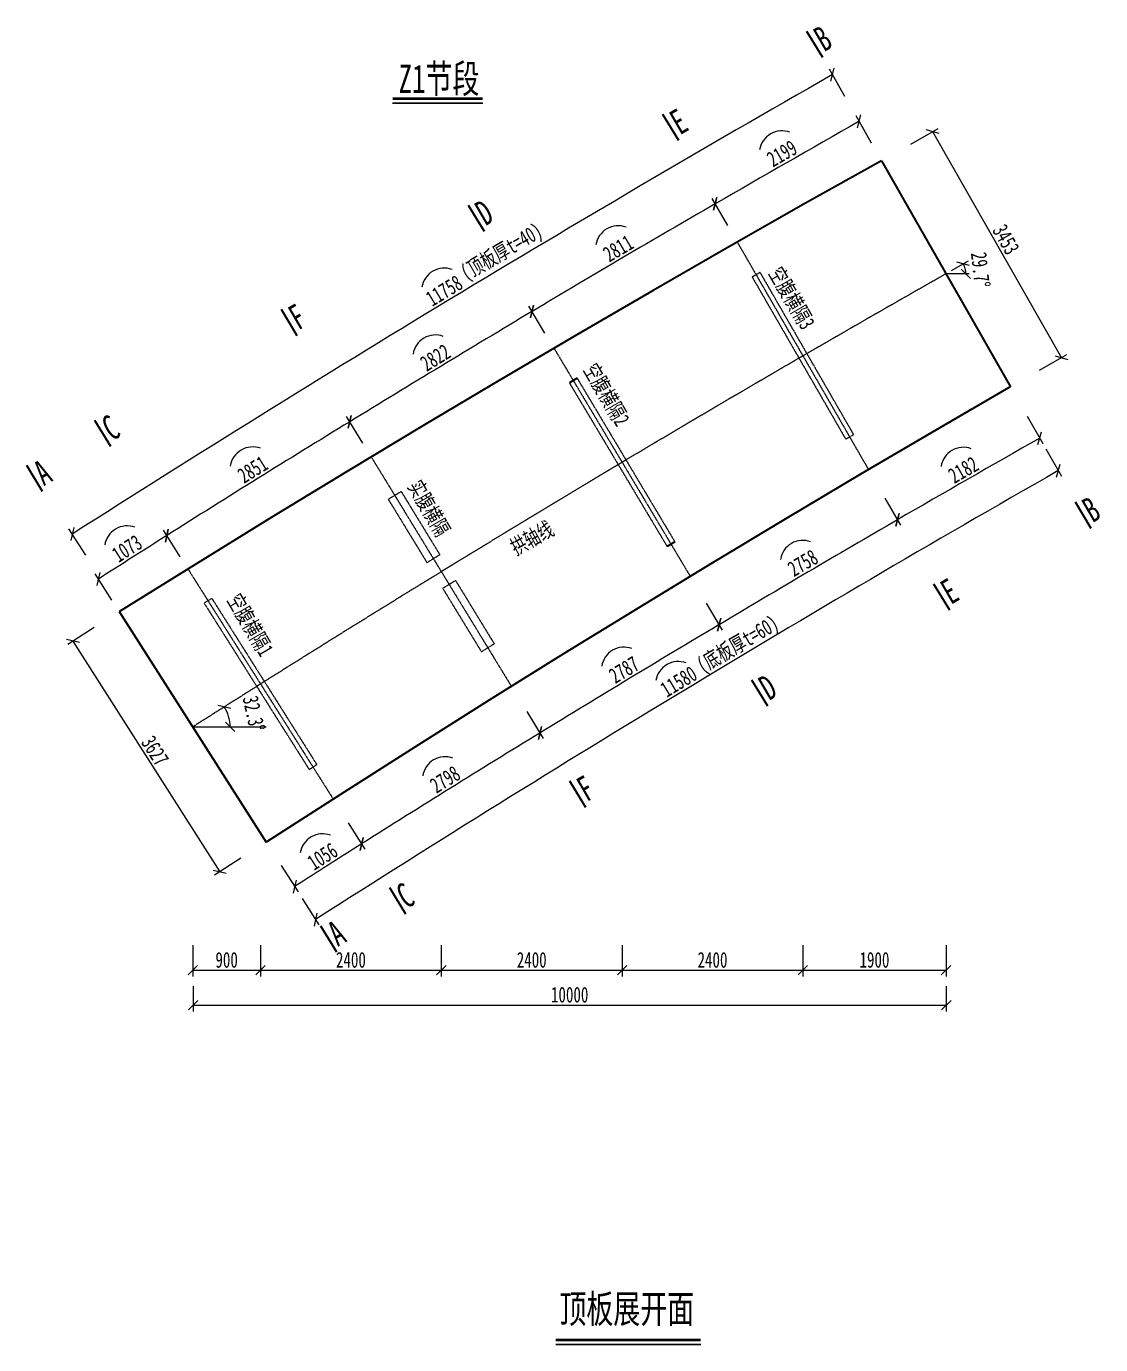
# Model space of a CAD drawing. Header units: millimetres. Extents: x -450182 to -147179, y 306993 to 695793.
# Drawn here: x -208529 to -194267, y 349869 to 367357 of the extents above; entities that cross this region are included whole.
import ezdxf
from ezdxf.enums import TextEntityAlignment as Align

# ---------------------------------------------------------------- set-up
doc = ezdxf.new("R2010")
doc.units = ezdxf.units.MM
doc.header["$PDMODE"] = 34
doc.linetypes.add('CENTER2', pattern=[28.575, 19.05, -3.175, 3.175, -3.175])
doc.linetypes.add('DASHED', pattern=[0.75, 0.5, -0.25])
doc.layers.get('Defpoints').update_dxf_attribs({"color": 8})
for name, color, linetype, lineweight in [('中心线', 4, 'CENTER2', 15), ('标注', 4, 'Continuous', 13), ('标注线及字体', 2, 'Continuous', 15), ('桥 构造粗实', 1, 'Continuous', 30), ('细实线', 4, 'Continuous', 15), ('虚线', 4, 'DASHED', 15)]:
    doc.layers.add(name, color=color, linetype=linetype, lineweight=lineweight)
doc.styles.add('111', font='仿宋_GB2312.ttf', dxfattribs={"width": 0.7})
doc.styles.add('仿宋字', font='仿宋_GB2312.ttf', dxfattribs={"width": 0.7})
doc.dimstyles.new('200', dxfattribs={"dimscale": 0, "dimtxt": 2.5, "dimasz": 1.5, "dimexe": 1, "dimexo": 1, "dimgap": 0.4, "dimtad": 1, "dimdec": 0, "dimdsep": 46, "dimtxsty": '111', "dimblk": 'OBLIQUE', "dimcen": 0, "dimclrd": 256, "dimclre": 256, "dimclrt": 256, "dimadec": 1, "dimazin": 2, "dimtfac": 1, "dimtdec": 0, "dimtmove": 2, "dimatfit": 3, "dimfxl": 4, "dimfxlon": 1, "dimtolj": 1, "dimlwd": -1, "dimlwe": -1, "dimarcsym": 0})

# ---------------------------------------------------------------- blocks, each defined once
blk = doc.blocks.new('_Oblique')
at = {"color": 0, "linetype": 'ByBlock', "lineweight": -2}
blk.add_line((-0.5, -0.5), (0.5, 0.5), dxfattribs=at)
blk = doc.blocks.new('*D2')
at = {"layer": 'Defpoints', "color": 0, "transparency": 16777216}
for p in [(-197175, 365575), (-194787, 362962), (-195465, 362576)]:
    blk.add_point(p, dxfattribs=at)
at = {"layer": '细实线', "transparency": 16777216}
for p, q in [((-196787, 365796), (-196426, 366003)), ((-196498, 365961), (-194787, 362962)), ((-195077, 362797), (-194715, 363004))]:
    blk.add_line(p, q, dxfattribs=at)
at = {"layer": '细实线', "transparency": 16777216, "xscale": 124.9999999999998, "yscale": 124.9999999999998, "zscale": 124.9999999999998}
for p, rotation in [((-196498, 365961), 119.6981168062344), ((-194787, 362962), 299.6981168062345)]:
    blk.add_blockref('_Oblique', p, dxfattribs=dict(at, rotation=rotation))
at = {"layer": '细实线', "transparency": 16777216, "insert": (-195523, 364530), "char_height": 208.3, "attachment_point": 5, "rotation": 299.6981, "style": '111'}
blk.add_mtext('\\A1;3453', dxfattribs=at)
blk = doc.blocks.new('*D3')
at = {"layer": 'Defpoints', "color": 0, "transparency": 16777216}
for p in [(-207293, 359596), (-205344, 356536), (-205961, 356143)]:
    blk.add_point(p, dxfattribs=at)
at = {"layer": '细实线', "transparency": 16777216}
for p, q in [((-207629, 359381), (-207980, 359158)), ((-207910, 359202), (-205961, 356143)), ((-205680, 356322), (-206032, 356098))]:
    blk.add_line(p, q, dxfattribs=at)
at = {"layer": '细实线', "transparency": 16777216, "xscale": 124.9999999999998, "yscale": 124.9999999999998, "zscale": 124.9999999999998}
for p, rotation in [((-207910, 359202), 122.4945633641406), ((-205961, 356143), 302.4945633641406)]:
    blk.add_blockref('_Oblique', p, dxfattribs=dict(at, rotation=rotation))
at = {"layer": '细实线', "transparency": 16777216, "insert": (-206820, 357746), "char_height": 208.3, "attachment_point": 5, "rotation": 302.4946, "style": '111'}
blk.add_mtext('\\A1;3627', dxfattribs=at)
blk = doc.blocks.new('*D4')
at = {"layer": 'Defpoints', "color": 0, "transparency": 16777216}
for p in [(-197458, 366071), (-201225, 364741), (-195748, 363072), (-207579, 360089), (-205627, 357032)]:
    blk.add_point(p, dxfattribs=at)
at = {"layer": '细实线', "transparency": 16777216}
for p, q in [((-197662, 366427), (-197868, 366789)), ((-207740, 360340), (-207964, 360691))]:
    blk.add_line(p, q, dxfattribs=at)
blk.add_arc((-81049, 161968), 235710, 119.69812, 122.56439, dxfattribs=at)
at = {"layer": '细实线', "transparency": 16777216, "xscale": 124.9999999999998, "yscale": 124.9999999999998, "zscale": 124.9999999999998}
for p, rotation in [((-197827, 366717), 29.69811680623564), ((-207919, 360621), 212.5643900743061)]:
    blk.add_blockref('_Oblique', p, dxfattribs=dict(at, rotation=rotation))
at = {"layer": '细实线', "transparency": 16777216, "insert": (-202982, 363850), "char_height": 208.3, "attachment_point": 5, "rotation": 31.1313, "style": '111'}
blk.add_mtext('\\A1;11758', dxfattribs=at)
blk = doc.blocks.new('*D5')
at = {"layer": 'Defpoints', "color": 0, "transparency": 16777216}
for p in [(-205320, 358696), (-205859, 358246), (-206320, 358065), (-206320, 358065), (-196320, 358065)]:
    blk.add_point(p, dxfattribs=at)
at = {"layer": '细实线', "transparency": 16777216}
blk.add_arc((-206320, 358065), 496, 0, 32.2856, dxfattribs=at)
at = {"layer": '细实线', "transparency": 16777216, "xscale": 124.9999999999998, "yscale": 124.9999999999998, "zscale": 124.9999999999998}
for p, rotation in [((-205901, 358329), 122.2855501800597), ((-205824, 358065), 270.0000000000001)]:
    blk.add_blockref('_Oblique', p, dxfattribs=dict(at, rotation=rotation))
at = {"layer": '细实线', "transparency": 16777216, "insert": (-205509, 358240), "char_height": 208.3, "attachment_point": 5, "rotation": 282.233, "style": '111'}
blk.add_mtext('\\A1;32.3°', dxfattribs=at)
blk = doc.blocks.new('*D6')
at = {"layer": 'Defpoints', "color": 0, "transparency": 16777216}
for p in [(-206320, 358203), (-205420, 358203), (-205420, 354835)]:
    blk.add_point(p, dxfattribs=at)
at = {"layer": '细实线', "transparency": 16777216}
for p, q in [((-206320, 355168), (-206320, 354751)), ((-205420, 355168), (-205420, 354751)), ((-206320, 354835), (-205420, 354835))]:
    blk.add_line(p, q, dxfattribs=at)
at = {"layer": '细实线', "transparency": 16777216, "xscale": 124.9999999999998, "yscale": 124.9999999999998, "zscale": 124.9999999999998, "rotation": 180}
blk.add_blockref('_Oblique', (-206320, 354835), dxfattribs=at)
at = {"layer": '细实线', "transparency": 16777216, "xscale": 124.9999999999998, "yscale": 124.9999999999998, "zscale": 124.9999999999998}
blk.add_blockref('_Oblique', (-205420, 354835), dxfattribs=at)
at = {"layer": '细实线', "transparency": 16777216, "insert": (-205870, 354972), "char_height": 208.3, "attachment_point": 5, "style": '111'}
blk.add_mtext('\\A1;900', dxfattribs=at)
blk = doc.blocks.new('*D7')
at = {"layer": 'Defpoints', "color": 0, "transparency": 16777216}
for p in [(-205420, 358203), (-203020, 358203), (-203020, 354835)]:
    blk.add_point(p, dxfattribs=at)
at = {"layer": '细实线', "transparency": 16777216}
for p, q in [((-205420, 355168), (-205420, 354751)), ((-203020, 355168), (-203020, 354751)), ((-205420, 354835), (-203020, 354835))]:
    blk.add_line(p, q, dxfattribs=at)
at = {"layer": '细实线', "transparency": 16777216, "xscale": 124.9999999999998, "yscale": 124.9999999999998, "zscale": 124.9999999999998, "rotation": 180}
blk.add_blockref('_Oblique', (-205420, 354835), dxfattribs=at)
at = {"layer": '细实线', "transparency": 16777216, "xscale": 124.9999999999998, "yscale": 124.9999999999998, "zscale": 124.9999999999998}
blk.add_blockref('_Oblique', (-203020, 354835), dxfattribs=at)
at = {"layer": '细实线', "transparency": 16777216, "insert": (-204220, 354972), "char_height": 208.3, "attachment_point": 5, "style": '111'}
blk.add_mtext('\\A1;2400', dxfattribs=at)
blk = doc.blocks.new('*D8')
at = {"layer": 'Defpoints', "color": 0, "transparency": 16777216}
for p in [(-203020, 358065), (-200620, 358065), (-200620, 354835)]:
    blk.add_point(p, dxfattribs=at)
at = {"layer": '细实线', "transparency": 16777216}
for p, q in [((-203020, 355168), (-203020, 354751)), ((-200620, 355168), (-200620, 354751)), ((-203020, 354835), (-200620, 354835))]:
    blk.add_line(p, q, dxfattribs=at)
at = {"layer": '细实线', "transparency": 16777216, "xscale": 124.9999999999998, "yscale": 124.9999999999998, "zscale": 124.9999999999998, "rotation": 180}
blk.add_blockref('_Oblique', (-203020, 354835), dxfattribs=at)
at = {"layer": '细实线', "transparency": 16777216, "xscale": 124.9999999999998, "yscale": 124.9999999999998, "zscale": 124.9999999999998}
blk.add_blockref('_Oblique', (-200620, 354835), dxfattribs=at)
at = {"layer": '细实线', "transparency": 16777216, "insert": (-201820, 354972), "char_height": 208.3, "attachment_point": 5, "style": '111'}
blk.add_mtext('\\A1;2400', dxfattribs=at)
blk = doc.blocks.new('*D9')
at = {"layer": 'Defpoints', "color": 0, "transparency": 16777216}
for p in [(-200620, 358065), (-198220, 358065), (-198220, 354835)]:
    blk.add_point(p, dxfattribs=at)
at = {"layer": '细实线', "transparency": 16777216}
for p, q in [((-200620, 355168), (-200620, 354751)), ((-198220, 355168), (-198220, 354751)), ((-200620, 354835), (-198220, 354835))]:
    blk.add_line(p, q, dxfattribs=at)
at = {"layer": '细实线', "transparency": 16777216, "xscale": 124.9999999999998, "yscale": 124.9999999999998, "zscale": 124.9999999999998, "rotation": 180}
blk.add_blockref('_Oblique', (-200620, 354835), dxfattribs=at)
at = {"layer": '细实线', "transparency": 16777216, "xscale": 124.9999999999998, "yscale": 124.9999999999998, "zscale": 124.9999999999998}
blk.add_blockref('_Oblique', (-198220, 354835), dxfattribs=at)
at = {"layer": '细实线', "transparency": 16777216, "insert": (-199420, 354972), "char_height": 208.3, "attachment_point": 5, "style": '111'}
blk.add_mtext('\\A1;2400', dxfattribs=at)
blk = doc.blocks.new('*D10')
at = {"layer": 'Defpoints', "color": 0, "transparency": 16777216}
for p in [(-198220, 358203), (-196320, 358203), (-196320, 354835)]:
    blk.add_point(p, dxfattribs=at)
at = {"layer": '细实线', "transparency": 16777216}
for p, q in [((-198220, 355168), (-198220, 354751)), ((-196320, 355168), (-196320, 354751)), ((-198220, 354835), (-196320, 354835))]:
    blk.add_line(p, q, dxfattribs=at)
at = {"layer": '细实线', "transparency": 16777216, "xscale": 124.9999999999998, "yscale": 124.9999999999998, "zscale": 124.9999999999998, "rotation": 180}
blk.add_blockref('_Oblique', (-198220, 354835), dxfattribs=at)
at = {"layer": '细实线', "transparency": 16777216, "xscale": 124.9999999999998, "yscale": 124.9999999999998, "zscale": 124.9999999999998}
blk.add_blockref('_Oblique', (-196320, 354835), dxfattribs=at)
at = {"layer": '细实线', "transparency": 16777216, "insert": (-197270, 354972), "char_height": 208.3, "attachment_point": 5, "style": '111'}
blk.add_mtext('\\A1;1900', dxfattribs=at)
blk = doc.blocks.new('*D11')
at = {"layer": 'Defpoints', "color": 0, "transparency": 16777216}
for p in [(-203951, 361646), (-206385, 360160), (-202089, 358600), (-202503, 357495), (-204456, 357107)]:
    blk.add_point(p, dxfattribs=at)
at = {"layer": '细实线', "transparency": 16777216}
for p, q in [((-201885, 358266), (-201668, 357911)), ((-204257, 356792), (-204034, 356440))]:
    blk.add_line(p, q, dxfattribs=at)
blk.add_arc((-103340, 197068), 188601, 121.43867, 122.28555, dxfattribs=at)
at = {"layer": '细实线', "transparency": 16777216, "xscale": 124.9999999999998, "yscale": 124.9999999999998, "zscale": 124.9999999999998}
for p, rotation in [((-201711, 357982), 31.43866854618358), ((-204079, 356510), 212.2855501774384)]:
    blk.add_blockref('_Oblique', p, dxfattribs=dict(at, rotation=rotation))
at = {"layer": '细实线', "transparency": 16777216, "insert": (-202970, 357367), "char_height": 208.3, "attachment_point": 5, "rotation": 31.8621, "style": '111'}
blk.add_mtext('\\A1;2798', dxfattribs=at)
blk = doc.blocks.new('*D12')
at = {"layer": 'Defpoints', "color": 0, "transparency": 16777216}
for p in [(-206385, 360160), (-207296, 359593), (-204456, 357107), (-205344, 356536), (-204375, 356323)]:
    blk.add_point(p, dxfattribs=at)
at = {"layer": '细实线', "transparency": 16777216}
for p, q in [((-204257, 356792), (-204034, 356440)), ((-205147, 356227), (-204922, 355876))]:
    blk.add_line(p, q, dxfattribs=at)
blk.add_arc((-88576, 173701), 216241, 122.28555, 122.56439, dxfattribs=at)
at = {"layer": '细实线', "transparency": 16777216, "xscale": 124.9999999999998, "yscale": 124.9999999999998, "zscale": 124.9999999999998}
for p, rotation in [((-204079, 356510), 32.28555017743815), ((-204967, 355946), 212.5643900743061)]:
    blk.add_blockref('_Oblique', p, dxfattribs=dict(at, rotation=rotation))
at = {"layer": '细实线', "transparency": 16777216, "insert": (-204597, 356345), "char_height": 208.3, "attachment_point": 5, "rotation": 32.425, "style": '111'}
blk.add_mtext('\\A1;1056', dxfattribs=at)
blk = doc.blocks.new('*D13')
at = {"layer": 'Defpoints', "color": 0, "transparency": 16777216}
for p in [(-201525, 363088), (-203951, 361646), (-199715, 360060), (-200127, 358943), (-202089, 358600)]:
    blk.add_point(p, dxfattribs=at)
at = {"layer": '细实线', "transparency": 16777216}
for p, q in [((-199504, 359706), (-199290, 359348)), ((-201885, 358266), (-201668, 357911))]:
    blk.add_line(p, q, dxfattribs=at)
blk.add_arc((-56818, 120968), 277795, 120.86542, 121.43867, dxfattribs=at)
at = {"layer": '细实线', "transparency": 16777216, "xscale": 124.9999999999998, "yscale": 124.9999999999998, "zscale": 124.9999999999998}
for p, rotation in [((-199333, 359420), 30.86542485122481), ((-201711, 357982), 211.4386685461837)]:
    blk.add_blockref('_Oblique', p, dxfattribs=dict(at, rotation=rotation))
at = {"layer": '细实线', "transparency": 16777216, "insert": (-200595, 358821), "char_height": 208.3, "attachment_point": 5, "rotation": 31.152, "style": '111'}
blk.add_mtext('\\A1;2787', dxfattribs=at)
blk = doc.blocks.new('*D14')
at = {"layer": 'Defpoints', "color": 0, "transparency": 16777216}
for p in [(-196895, 365083), (-195184, 362084), (-198150, 359533), (-206993, 359114), (-205040, 356057)]:
    blk.add_point(p, dxfattribs=at)
at = {"layer": '细实线', "transparency": 16777216}
for p, q in [((-194995, 361753), (-194789, 361391)), ((-204869, 355789), (-204645, 355438))]:
    blk.add_line(p, q, dxfattribs=at)
blk.add_arc((-80748, 161441), 230269, 119.69812, 122.56439, dxfattribs=at)
at = {"layer": '细实线', "transparency": 16777216, "xscale": 124.9999999999998, "yscale": 124.9999999999998, "zscale": 124.9999999999998}
for p, rotation in [((-194830, 361463), 29.69811680623635), ((-204690, 355508), 212.5643900743073)]:
    blk.add_blockref('_Oblique', p, dxfattribs=dict(at, rotation=rotation))
at = {"layer": '细实线', "transparency": 16777216, "insert": (-199868, 358665), "char_height": 208.3, "attachment_point": 5, "rotation": 31.1313, "style": '111'}
blk.add_mtext('\\A1;11580', dxfattribs=at)
blk = doc.blocks.new('*D15')
at = {"layer": 'Defpoints', "color": 0, "transparency": 16777216}
for p in [(-199091, 364495), (-201525, 363088), (-197349, 361476), (-197757, 360351), (-199715, 360060)]:
    blk.add_point(p, dxfattribs=at)
at = {"layer": '细实线', "transparency": 16777216}
for p, q in [((-197131, 361099), (-196923, 360738)), ((-199504, 359706), (-199290, 359348))]:
    blk.add_line(p, q, dxfattribs=at)
blk.add_arc((-106852, 204684), 180265, 119.99255, 120.86542, dxfattribs=at)
at = {"layer": '细实线', "transparency": 16777216, "xscale": 124.9999999999998, "yscale": 124.9999999999998, "zscale": 124.9999999999998}
for p, rotation in [((-196965, 360811), 29.99254792680744), ((-199333, 359420), 210.8654248512241)]:
    blk.add_blockref('_Oblique', p, dxfattribs=dict(at, rotation=rotation))
at = {"layer": '细实线', "transparency": 16777216, "insert": (-198221, 360238), "char_height": 208.3, "attachment_point": 5, "rotation": 30.429, "style": '111'}
blk.add_mtext('\\A1;2758', dxfattribs=at)
blk = doc.blocks.new('*D16')
at = {"layer": 'Defpoints', "color": 0, "transparency": 16777216}
for p in [(-197175, 365575), (-199091, 364495), (-195465, 362576), (-195706, 361534), (-197349, 361476)]:
    blk.add_point(p, dxfattribs=at)
at = {"layer": '细实线', "transparency": 16777216}
for p, q in [((-195241, 362184), (-195035, 361822)), ((-197131, 361099), (-196923, 360738))]:
    blk.add_line(p, q, dxfattribs=at)
blk.add_arc((14852, -6177), 423730, 119.69812, 119.99255, dxfattribs=at)
at = {"layer": '细实线', "transparency": 16777216, "xscale": 124.9999999999998, "yscale": 124.9999999999998, "zscale": 124.9999999999998}
for p, rotation in [((-195076, 361894), 29.69811680623597), ((-196965, 360811), 209.992547926807)]:
    blk.add_blockref('_Oblique', p, dxfattribs=dict(at, rotation=rotation))
at = {"layer": '细实线', "transparency": 16777216, "insert": (-196090, 361473), "char_height": 208.3, "attachment_point": 5, "rotation": 29.8453, "style": '111'}
blk.add_mtext('\\A1;2182', dxfattribs=at)
blk = doc.blocks.new('*D17')
at = {"layer": 'Defpoints', "color": 0, "transparency": 16777216}
for p in [(-206967, 360410), (-206385, 360160), (-207296, 359593), (-204456, 357107), (-205344, 356536)]:
    blk.add_point(p, dxfattribs=at)
at = {"layer": '细实线', "transparency": 16777216}
for p, q in [((-206486, 360320), (-206709, 360673)), ((-207393, 359744), (-207617, 360095))]:
    blk.add_line(p, q, dxfattribs=at)
blk.add_arc((-88576, 173701), 221081, 122.28555, 122.56439, dxfattribs=at)
at = {"layer": '细实线', "transparency": 16777216, "xscale": 124.9999999999998, "yscale": 124.9999999999998, "zscale": 124.9999999999998}
for p, rotation in [((-206664, 360602), 32.28555017743815), ((-207572, 360025), 212.5643900743061)]:
    blk.add_blockref('_Oblique', p, dxfattribs=dict(at, rotation=rotation))
at = {"layer": '细实线', "transparency": 16777216, "insert": (-207192, 360430), "char_height": 208.3, "attachment_point": 5, "rotation": 32.425, "style": '111'}
blk.add_mtext('\\A1;1073', dxfattribs=at)
blk = doc.blocks.new('*D18')
at = {"layer": 'Defpoints', "color": 0, "transparency": 16777216}
for p in [(-205048, 361612), (-203951, 361646), (-206385, 360160), (-202089, 358600), (-204456, 357107)]:
    blk.add_point(p, dxfattribs=at)
at = {"layer": '细实线', "transparency": 16777216}
for p, q in [((-204062, 361827), (-204279, 362182)), ((-206486, 360320), (-206709, 360673))]:
    blk.add_line(p, q, dxfattribs=at)
blk.add_arc((-103340, 197068), 193441, 121.43867, 122.28555, dxfattribs=at)
at = {"layer": '细实线', "transparency": 16777216, "xscale": 124.9999999999998, "yscale": 124.9999999999998, "zscale": 124.9999999999998}
for p, rotation in [((-204236, 362111), 31.43866854618358), ((-206664, 360602), 212.2855501774384)]:
    blk.add_blockref('_Oblique', p, dxfattribs=dict(at, rotation=rotation))
at = {"layer": '细实线', "transparency": 16777216, "insert": (-205525, 361478), "char_height": 208.3, "attachment_point": 5, "rotation": 31.8621, "style": '111'}
blk.add_mtext('\\A1;2851', dxfattribs=at)
blk = doc.blocks.new('*D19')
at = {"layer": 'Defpoints', "color": 0, "transparency": 16777216}
for p in [(-202624, 363089), (-201525, 363088), (-203951, 361646), (-199715, 360060), (-202089, 358600)]:
    blk.add_point(p, dxfattribs=at)
at = {"layer": '细实线', "transparency": 16777216}
for p, q in [((-201645, 363288), (-201859, 363646)), ((-204062, 361827), (-204279, 362182))]:
    blk.add_line(p, q, dxfattribs=at)
blk.add_arc((-56818, 120968), 282635, 120.86542, 121.43867, dxfattribs=at)
at = {"layer": '细实线', "transparency": 16777216, "xscale": 124.9999999999998, "yscale": 124.9999999999998, "zscale": 124.9999999999998}
for p, rotation in [((-201816, 363574), 30.86542485122481), ((-204236, 362111), 211.4386685461837)]:
    blk.add_blockref('_Oblique', p, dxfattribs=dict(at, rotation=rotation))
at = {"layer": '细实线', "transparency": 16777216, "insert": (-203099, 362963), "char_height": 208.3, "attachment_point": 5, "rotation": 31.152, "style": '111'}
blk.add_mtext('\\A1;2822', dxfattribs=at)
blk = doc.blocks.new('*D20')
at = {"layer": 'Defpoints', "color": 0, "transparency": 16777216}
for p in [(-200197, 364531), (-199091, 364495), (-201525, 363088), (-197353, 361484), (-199720, 360067)]:
    blk.add_point(p, dxfattribs=at)
at = {"layer": '细实线', "transparency": 16777216}
for p, q in [((-199217, 364714), (-199426, 365075)), ((-201645, 363288), (-201859, 363646))]:
    blk.add_line(p, q, dxfattribs=at)
blk.add_arc((-107368, 205548), 184100, 119.98771, 120.86542, dxfattribs=at)
at = {"layer": '细实线', "transparency": 16777216, "xscale": 124.9999999999998, "yscale": 124.9999999999998, "zscale": 124.9999999999998}
for p, rotation in [((-199384, 365002), 29.98771395836831), ((-201816, 363574), 210.8654248512248)]:
    blk.add_blockref('_Oblique', p, dxfattribs=dict(at, rotation=rotation))
at = {"layer": '细实线', "transparency": 16777216, "insert": (-200672, 364412), "char_height": 208.3, "attachment_point": 5, "rotation": 30.4266, "style": '111'}
blk.add_mtext('\\A1;2811', dxfattribs=at)
blk = doc.blocks.new('*D21')
at = {"layer": 'Defpoints', "color": 0, "transparency": 16777216}
for p in [(-198111, 365734), (-197175, 365575), (-199091, 364495), (-195446, 362542), (-197330, 361442)]:
    blk.add_point(p, dxfattribs=at)
at = {"layer": '细实线', "transparency": 16777216}
for p, q in [((-197309, 365809), (-197515, 366171)), ((-199218, 364714), (-199426, 365075))]:
    blk.add_line(p, q, dxfattribs=at)
blk.add_arc((19153, -13702), 437236, 119.69921, 119.98778, dxfattribs=at)
at = {"layer": '细实线', "transparency": 16777216, "xscale": 124.9999999999998, "yscale": 124.9999999999998, "zscale": 124.9999999999998}
for p, rotation in [((-197474, 366098), 29.69921315413778), ((-199384, 365003), 209.9877794868394)]:
    blk.add_blockref('_Oblique', p, dxfattribs=dict(at, rotation=rotation))
at = {"layer": '细实线', "transparency": 16777216, "insert": (-198498, 365671), "char_height": 208.3, "attachment_point": 5, "rotation": 29.8435, "style": '111'}
blk.add_mtext('\\A1;2199', dxfattribs=at)
blk = doc.blocks.new('*D22')
at = {"layer": 'Defpoints', "color": 0, "transparency": 16777216}
for p in [(-196073, 364164), (-196320, 364075), (-196320, 364075), (-196013, 364075), (-197320, 363505)]:
    blk.add_point(p, dxfattribs=at)
at = {"layer": '细实线', "transparency": 16777216}
blk.add_line((-196248, 364117), (-196020, 364247), dxfattribs=at)
blk.add_arc((-196320, 364075), 263, 0, 29.6981, dxfattribs=at)
at = {"layer": '细实线', "transparency": 16777216, "xscale": 124.9999999999998, "yscale": 124.9999999999998, "zscale": 124.9999999999998}
for p, rotation in [((-196092, 364206), 119.6981168062312), ((-196058, 364075), 270.0000000000016)]:
    blk.add_blockref('_Oblique', p, dxfattribs=dict(at, rotation=rotation))
at = {"layer": '细实线', "transparency": 16777216, "insert": (-195862, 364127), "char_height": 208.3, "attachment_point": 5, "rotation": 276.462, "style": '111'}
blk.add_mtext('\\A1;29.7°', dxfattribs=at)
blk = doc.blocks.new('*D592')
at = {"layer": 'Defpoints', "color": 0, "transparency": 16777216}
for p in [(-206316, 354835), (-196316, 354835), (-196316, 354372)]:
    blk.add_point(p, dxfattribs=at)
at = {"layer": '标注', "transparency": 16777216}
for p, q in [((-206316, 354622), (-206316, 354289)), ((-196316, 354622), (-196316, 354289)), ((-206316, 354372), (-196316, 354372))]:
    blk.add_line(p, q, dxfattribs=at)
at = {"layer": '标注', "transparency": 16777216, "xscale": 124.9999999999998, "yscale": 124.9999999999998, "zscale": 124.9999999999998, "rotation": 180}
blk.add_blockref('_Oblique', (-206316, 354372), dxfattribs=at)
at = {"layer": '标注', "transparency": 16777216, "xscale": 124.9999999999998, "yscale": 124.9999999999998, "zscale": 124.9999999999998}
blk.add_blockref('_Oblique', (-196316, 354372), dxfattribs=at)
at = {"layer": '标注', "transparency": 16777216, "insert": (-201316, 354510), "char_height": 208.3, "attachment_point": 5, "style": '111'}
blk.add_mtext('\\A1;10000', dxfattribs=at)

msp = doc.modelspace()

# ---------------------------------------------------------------- linework, layer by layer
at = {"color": 4}
for p, q in [((-203667.8, 366336.7), (-202469.7, 366336.7)), ((-201501.7, 349868.6), (-199576.5, 349868.6))]:
    msp.add_line(p, q, dxfattribs=at)
at = {"color": 6, "const_width": 36}
for points in [[(-203667.8, 366396.7), (-202469.7, 366396.7)], [(-201501.7, 349928.6), (-199576.5, 349928.6)]]:
    msp.add_lwpolyline(points, dxfattribs=at)
at = {"layer": '中心线', "ltscale": 0.3}
msp.add_lwpolyline([(-196320.2, 364075.4), (-197320.2, 363505), (-198320.2, 362927.9), (-199320.2, 362343.9), (-200320.2, 361753), (-201320.2, 361155.3), (-202320.2, 360550.8), (-203320.2, 359939.5), (-204320.2, 359321.4), (-205320.2, 358696.4), (-206320.2, 358064.5), (-206320.2, 358064.5)], dxfattribs=at)
at = {"layer": '桥 构造粗实'}
for p, q in [((-198170.9, 367295.2), (-197958.9, 366948.5)), ((-200083.2, 366192.7), (-199871.2, 365846)), ((-197175.5, 365574.9), (-195465, 362575.9)), ((-202665.1, 364987.2), (-202453.1, 364640.4)), ((-205148.1, 363603.7), (-204936.1, 363256.9)), ((-207624.4, 362133.1), (-207412.4, 361786.3)), ((-208528.9, 361537.8), (-208316.9, 361191)), ((-194607.5, 361047.5), (-194395.5, 360700.7)), ((-196487.2, 359962.6), (-196275.2, 359615.8)), ((-207296.5, 359593.2), (-205344, 356535.9)), ((-198901, 358689.2), (-198689, 358342.4)), ((-201319.8, 357346.7), (-201107.8, 356999.9)), ((-203706.7, 355932.4), (-203494.7, 355585.6)), ((-204625.8, 355426.2), (-204413.8, 355079.4))]:
    msp.add_line(p, q, dxfattribs=at)
for points in [[(-197175.5, 365574.9), (-198183.7, 365009.9), (-199195.7, 364435.9), (-200207.8, 363854.9), (-201220, 363267.1), (-202232.1, 362672.4), (-203244.2, 362070.8), (-204256.3, 361462.3), (-205268.5, 360846.9), (-206280.6, 360224.7), (-207292.7, 359595.5), (-207296.5, 359593.2)], [(-195465, 362575.9), (-195468.8, 362573.7), (-196456.8, 362000.1), (-197444.7, 361419.8), (-198432.6, 360832.8), (-199420.5, 360238.9), (-200408.3, 359638.3), (-201396.2, 359030.9), (-202384.1, 358416.7), (-203372, 357795.8), (-204359.8, 357168.1), (-205344, 356535.9)], [(-201216.9, 362689), (-201320.3, 362628.2)], [(-199920.6, 360520), (-200023.1, 360457.7)]]:
    msp.add_lwpolyline(points, dxfattribs=at)
at = {"layer": '细实线'}
for p, q in [((-196012.5, 364075.4), (-196320.2, 364075.4)), ((-206320.2, 358064.5), (-205346.8, 358064.5))]:
    msp.add_line(p, q, dxfattribs=at)
for centre in [(-198498.2, 365671), (-200672.3, 364411.6), (-202982.1, 363849.8), (-203098.8, 362963.5), (-205525.4, 361478), (-196089.7, 361472.9), (-207192.4, 360430.2), (-198221.1, 360238.2), (-200595, 358821.5), (-199874.5, 358631), (-202970.5, 357367.3), (-204597.2, 356344.9)]:
    msp.add_arc(centre, 300, 69.69616, 171.01344, dxfattribs=at)
at = {"layer": '虚线', "color": 6, "ltscale": 4}
for p, q in [((-199091.4, 364495), (-197349, 361476.1)), ((-198789.3, 364091.6), (-198893.7, 364032.4)), ((-198893.7, 364032.4), (-197650.6, 361878.7)), ((-198789.3, 364091.6), (-197547.2, 361939.5)), ((-201525.1, 363087.8), (-199715.3, 360059.7)), ((-201320.3, 362628.2), (-200023.1, 360457.7)), ((-201216.9, 362689), (-199920.6, 360520)), ((-197547.2, 361939.5), (-197650.6, 361878.7)), ((-203951.2, 361645.8), (-202089.2, 358600.1)), ((-203552.5, 361185.3), (-203723.9, 361082.3)), ((-203552.5, 361185.3), (-203039.5, 360346.2)), ((-203723.9, 361082.3), (-203210.1, 360241.9)), ((-203039.5, 360346.2), (-203210.1, 360241.9)), ((-206384.8, 360159.9), (-204455.6, 357106.5)), ((-202830.9, 360004.9), (-203001.5, 359900.6)), ((-202830.9, 360004.9), (-202317.3, 359164.8)), ((-206066.8, 359768.8), (-206168.7, 359705.5)), ((-206066.8, 359768.8), (-204672.2, 357561.7)), ((-203001.5, 359900.6), (-202487.1, 359059.2)), ((-206168.7, 359705.5), (-204773.2, 357496.8)), ((-202317.3, 359164.8), (-202487.1, 359059.2)), ((-204672.2, 357561.7), (-204773.2, 357496.8))]:
    msp.add_line(p, q, dxfattribs=at)

# ---------------------------------------------------------------- texts
at = {"layer": '标注', "style": '仿宋字', "width": 0.7}
for s, height, p in [('B', 333.3, (-197940.9, 367013.1)), ('E', 333.3, (-199853.2, 365910.6)), ('D', 333.3, (-202435.1, 364705.1)), ('(顶板厚t=40)', 208.33, (-202685.7, 363978.4)), ('F', 333.3, (-204918.1, 363321.6)), ('C', 333.3, (-207394.4, 361851)), ('A', 333.3, (-208298.9, 361255.7)), ('B', 333.3, (-194377.5, 360765.4)), ('E', 333.3, (-196257.2, 359680.4)), ('(底板厚t=60)', 208.33, (-199549.4, 358772.2)), ('D', 333.3, (-198671, 358407.1)), ('F', 333.3, (-201089.8, 357064.6)), ('C', 333.3, (-203484.4, 355644.2)), ('A', 333.3, (-204395.8, 355144.1))]:
    msp.add_text(s, height=height, rotation=30.24744, dxfattribs=at).set_placement(p)
for s, rotation, p in [('空腹横隔3', 300.24744, (-198735, 364055.1)), ('空腹横隔2', 300.24744, (-201193.9, 362774.8)), ('实腹横隔', 300.24744, (-203527.4, 361226.7)), ('拱轴线', 29.0232, (-201998.2, 360280.2)), ('空腹横隔1', 300.24744, (-205923, 359720))]:
    msp.add_text(s, height=208.33, rotation=rotation, dxfattribs=at).set_placement(p, align=Align.BOTTOM_LEFT)
at = {"layer": '标注线及字体', "color": 0, "style": '111', "width": 0.7}
for s, p in [('Z1节段', (-203050.7, 366670.2)), ('顶板展开面', (-200557.8, 350349.6))]:
    msp.add_text(s, height=375, dxfattribs=at).set_placement(p, align=Align.MIDDLE)

# ---------------------------------------------------------------- dimensions: what is measured, and where the dimension line sits
at = {"layer": '标注'}
dim = msp.add_linear_dim(base=(-196316.1, 354372.1), p1=(-206316.1, 354834.7), p2=(-196316.1, 354834.7), dimstyle='200', override={"dimscale": 83.333333, "dimfxl": 3, "dimarcsym": 1}, dxfattribs=at)
dim.commit()
dim.dimension.update_dxf_attribs({"geometry": '*D592', "text_midpoint": (-201316.1, 354509.6)})
at = {"layer": '细实线'}
for base, line1, line2, text, picture, middle in [((-201224.6, 364741.1), ((-205627, 357032.1), (-207579.5, 360089.3)), ((-197458.4, 366071.1), (-195748, 363072.1)), '11758', '*D4', (-202982.1, 363849.8)), ((-198111.4, 365734.2), ((-197175.5, 365574.9), (-195445.6, 362542)), ((-199091.3, 364495.1), (-197329.6, 361442.2)), '2199', '*D21', (-198498.2, 365671)), ((-195706.4, 361534.1), ((-197175.5, 365574.9), (-195465, 362575.9)), ((-199091.4, 364495), (-197349, 361476.1)), '2182', '*D16', (-196089.7, 361472.9)), ((-198149.7, 359533.1), ((-196894.9, 365083), (-195184.4, 362084)), ((-205040.4, 356057.3), (-206992.9, 359114.5)), '11580', '*D14', (-199868.3, 358665)), ((-200197.1, 364530.5), ((-199091.3, 364495.1), (-197353.5, 361483.6)), ((-201525.1, 363087.8), (-199719.8, 360067.2)), '2811', '*D20', (-200672.3, 364411.6)), ((-197756.5, 360351), ((-199091.4, 364495), (-197349, 361476.1)), ((-201525.1, 363087.8), (-199715.3, 360059.7)), '2758', '*D15', (-198221.1, 360238.2)), ((-202624.1, 363089.3), ((-201525.1, 363087.8), (-199715.3, 360059.7)), ((-203951.2, 361645.8), (-202089.2, 358600.1)), '2822', '*D19', (-203098.8, 362963.5)), ((-200127.3, 358943.1), ((-201525.1, 363087.8), (-199715.3, 360059.7)), ((-203951.2, 361645.8), (-202089.2, 358600.1)), '2787', '*D13', (-200595, 358821.5)), ((-205047.7, 361612.3), ((-203951.2, 361645.8), (-202089.2, 358600.1)), ((-206384.8, 360159.9), (-204455.6, 357106.5)), '2851', '*D18', (-205525.4, 361478)), ((-202503, 357495.3), ((-203951.2, 361645.8), (-202089.2, 358600.1)), ((-206384.8, 360159.9), (-204455.6, 357106.5)), '2798', '*D11', (-202970.5, 357367.3)), ((-206967.2, 360410.3), ((-206384.8, 360159.9), (-204455.6, 357106.5)), ((-207296.5, 359593.2), (-205344, 356535.9)), '1073', '*D17', (-207192.4, 360430.2)), ((-204375.4, 356322.8), ((-206384.8, 360159.9), (-204455.6, 357106.5)), ((-207296.5, 359593.2), (-205344, 356535.9)), '1056', '*D12', (-204597.2, 356344.9))]:
    dim = msp.add_angular_dim_2l(base=base, line1=line1, line2=line2, text=text, dimstyle='200', override={"dimscale": 83.333333, "dimarcsym": 1}, dxfattribs=at)
    dim.commit()
    dim.dimension.update_dxf_attribs({"geometry": picture, "text_midpoint": middle})
for p1, p2, distance, picture, middle in [((-197175.5, 365574.9), (-195465, 362575.9), 780, '*D2', (-195523.2, 364530)), ((-207292.7, 359595.5), (-205344, 356535.9), -731.9, '*D3', (-206819.7, 357746.4))]:
    dim = msp.add_aligned_dim(p1=p1, p2=p2, distance=distance, dimstyle='200', override={"dimscale": 83.333333, "dimarcsym": 1}, dxfattribs=at)
    dim.commit()
    dim.dimension.update_dxf_attribs({"geometry": picture, "text_midpoint": middle})
for base, line1, line2, picture, middle in [((-196073.1, 364164.4), ((-196012.5, 364075.4), (-196320.2, 364075.4)), ((-196320.2, 364075.4), (-197320.2, 363505)), '*D22', (-195861.9, 364127.3)), ((-205859, 358246.5), ((-206320.2, 358064.5), (-196320.2, 358064.5)), ((-205320.2, 358696.4), (-206320.2, 358064.5)), '*D5', (-205508.8, 358240.5))]:
    dim = msp.add_angular_dim_2l(base=base, line1=line1, line2=line2, dimstyle='200', override={"dimscale": 83.333333, "dimarcsym": 1}, dxfattribs=at)
    dim.commit()
    dim.dimension.update_dxf_attribs({"geometry": picture, "text_midpoint": middle, "dimtype": 162})
for base, p1, p2, picture, middle in [((-205420.2, 354834.7), (-206320.2, 358203.3), (-205420.2, 358203.3), '*D6', (-205870.2, 354972.2)), ((-203020.2, 354834.7), (-205420.2, 358203.3), (-203020.2, 358203.3), '*D7', (-204220.2, 354972.2)), ((-196320.2, 354834.7), (-198220.2, 358203.3), (-196320.2, 358203.3), '*D10', (-197270.2, 354972.2)), ((-200620.2, 354834.7), (-203020.2, 358064.5), (-200620.2, 358064.5), '*D8', (-201820.2, 354972.2)), ((-198220.2, 354834.7), (-200620.2, 358064.5), (-198220.2, 358064.5), '*D9', (-199420.2, 354972.2))]:
    dim = msp.add_linear_dim(base=base, p1=p1, p2=p2, dimstyle='200', override={"dimscale": 83.333333, "dimarcsym": 1}, dxfattribs=at)
    dim.commit()
    dim.dimension.update_dxf_attribs({"geometry": picture, "text_midpoint": middle})

doc.saveas('drawing.dxf')
